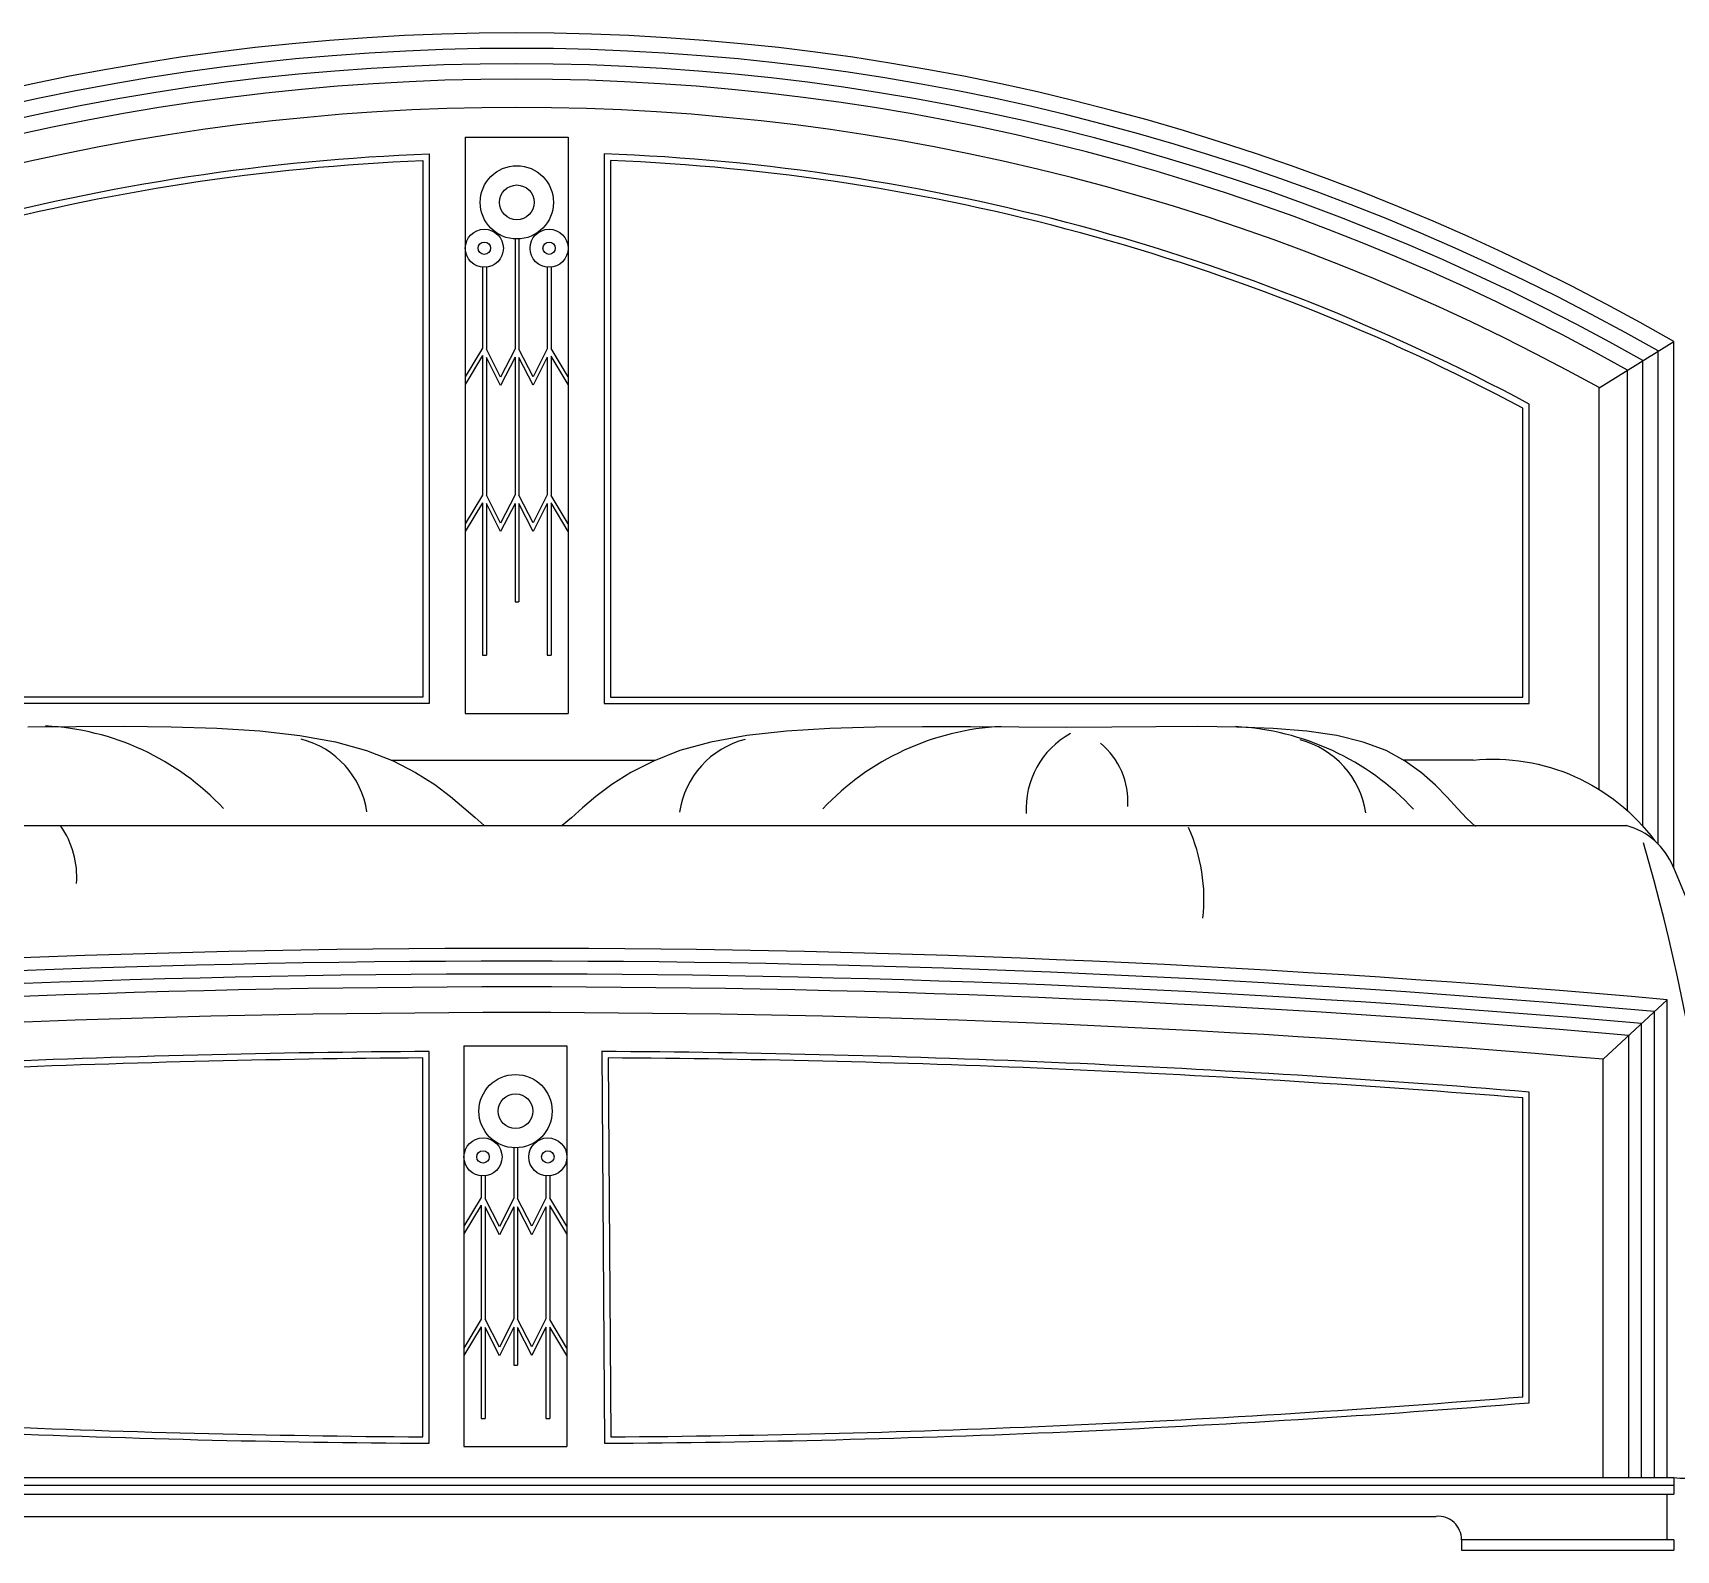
# Model space of a CAD drawing. Header units: inches. Extents: x 4.1 to 46.6, y 13.1 to 37.9.
# Drawn here: x 9.939 to 11.217, y 22.662 to 23.842 of the extents above; entities that cross this region are included whole.
import ezdxf

# ---------------------------------------------------------------- set-up
doc = ezdxf.new("R2010")
doc.units = ezdxf.units.IN
doc.header["$MEASUREMENT"] = 0
doc.layers.add('02', color=2, linetype='Continuous')
doc.layers.add('4', color=4, linetype='Continuous')

msp = doc.modelspace()

# ---------------------------------------------------------------- linework, layer by layer
at = {"layer": '02'}
for p, q in [((10.2753, 23.7608), (10.3553, 23.7608)), ((10.2753, 23.7608), (10.2753, 23.3124)), ((10.3553, 23.7608), (10.3553, 23.3124)), ((10.314, 23.6814), (10.314, 23.5962)), ((10.317, 23.6814), (10.317, 23.5959)), ((10.2887, 23.6595), (10.2887, 23.5966)), ((10.2917, 23.6595), (10.2917, 23.5959)), ((10.339, 23.6595), (10.339, 23.5962)), ((10.342, 23.6595), (10.342, 23.5964)), ((11.1573, 23.5657), (11.2153, 23.6018)), ((10.2887, 23.5908), (10.2887, 23.4822)), ((10.2917, 23.5893), (10.2917, 23.4823)), ((10.314, 23.5895), (10.314, 23.4826)), ((10.317, 23.5893), (10.317, 23.4823)), ((10.339, 23.5895), (10.339, 23.4826)), ((10.342, 23.5905), (10.342, 23.482)), ((10.2887, 23.4764), (10.2887, 23.3578)), ((10.2917, 23.4757), (10.2917, 23.3578)), ((10.314, 23.4759), (10.314, 23.3992)), ((10.317, 23.4757), (10.317, 23.3992)), ((10.339, 23.4759), (10.339, 23.3578)), ((10.342, 23.4762), (10.342, 23.3578)), ((10.314, 23.3992), (10.317, 23.3992)), ((10.2887, 23.3578), (10.2917, 23.3578)), ((10.339, 23.3578), (10.342, 23.3578)), ((10.2753, 23.3124), (10.3553, 23.3124)), ((11.1603, 23.0436), (11.2103, 23.0898)), ((10.2743, 23.0541), (10.2743, 22.7425)), ((10.2743, 23.0541), (10.3543, 23.0541)), ((10.3543, 23.0541), (10.3543, 22.7425)), ((10.313, 22.9747), (10.313, 22.9356)), ((10.316, 22.9747), (10.316, 22.9353)), ((10.2877, 22.9528), (10.2877, 22.936)), ((10.2907, 22.9528), (10.2907, 22.9353)), ((10.338, 22.9528), (10.338, 22.9356)), ((10.341, 22.9528), (10.341, 22.9358)), ((10.2877, 22.9302), (10.2877, 22.8414)), ((10.2907, 22.9287), (10.2907, 22.8415)), ((10.313, 22.9289), (10.313, 22.8417)), ((10.316, 22.9287), (10.316, 22.8415)), ((10.338, 22.9289), (10.338, 22.8417)), ((10.341, 22.9299), (10.341, 22.8412)), ((10.2877, 22.8355), (10.2877, 22.7642)), ((10.2907, 22.8349), (10.2907, 22.7642)), ((10.313, 22.8351), (10.313, 22.8056)), ((10.316, 22.8349), (10.316, 22.8056)), ((10.338, 22.8351), (10.338, 22.7642)), ((10.341, 22.8353), (10.341, 22.7642)), ((10.313, 22.8056), (10.316, 22.8056)), ((10.2877, 22.7642), (10.2907, 22.7642)), ((10.338, 22.7642), (10.341, 22.7642)), ((10.2743, 22.7425), (10.3543, 22.7425)), ((9.4153, 22.7183), (11.2153, 22.7183)), ((9.4153, 22.7123), (11.2153, 22.7123)), ((9.4153, 22.7052), (11.2153, 22.7052)), ((11.2153, 22.6698), (11.0502, 22.6698))]:
    msp.add_line(p, q, dxfattribs=at)
for points in [[(11.2033, 23.2108), (11.2033, 23.5944, 0.265055), (9.4273, 23.5944), (9.4273, 23.2108)], [(11.1913, 23.2249), (11.1913, 23.587, 0.263431), (9.4393, 23.587), (9.4393, 23.2249)], [(11.1793, 23.2369), (11.1793, 23.5796, 0.261794), (9.4513, 23.5796), (9.4513, 23.2369)], [(11.1573, 23.2535), (11.1573, 23.5659, 0.25876), (9.4733, 23.5659), (9.4733, 23.2535)], [(11.2003, 22.7183), (11.2003, 23.0806, 0.044333), (9.4303, 23.0806), (9.4303, 22.7183)], [(11.1903, 22.7183), (11.1903, 23.0713, 0.043972), (9.4403, 23.0713), (9.4403, 22.7183)], [(11.1803, 22.7183), (11.1803, 23.0621, 0.043611), (9.4503, 23.0621), (9.4503, 22.7183)], [(11.1603, 22.7183), (11.1603, 23.0436, 0.042888), (9.4703, 23.0436), (9.4703, 22.7183)], [(10.3814, 23.0501), (10.3835, 22.7449, 0.01877), (11.1029, 22.7764), (11.1029, 23.0181, 0.018811), (10.3814, 23.0496)]]:
    msp.add_lwpolyline(points, format="xyb", dxfattribs=at)
for points in [[(9.5277, 23.3203), (9.5277, 23.5531, -0.113911), (10.2473, 23.7477), (10.2473, 23.3203)], [(9.5327, 23.3253), (9.5327, 23.5499, -0.112956), (10.2423, 23.7425), (10.2423, 23.3253)], [(11.1029, 23.3203), (11.1029, 23.5531, 0.113911), (10.3833, 23.7477), (10.3833, 23.3203)], [(11.0979, 23.3253), (11.0979, 23.5499, 0.112956), (10.3883, 23.7425), (10.3883, 23.3253)], [(9.5277, 22.7764, 0.018774), (10.2473, 22.7449), (10.2473, 23.0496, 0.018774), (9.5277, 23.0181)], [(9.5327, 22.7811, 0.018584), (10.2423, 22.7499), (10.2423, 23.0446, 0.018584), (9.5327, 23.0135)], [(10.3865, 23.0446), (10.3885, 22.7499, 0.018581), (11.0979, 22.7811), (11.0979, 23.0135, 0.01862)]]:
    msp.add_lwpolyline(points, format="xyb", close=True, dxfattribs=at)
for points in [[(10.2887, 23.5966), (10.2753, 23.5743)], [(10.2887, 23.5908), (10.2753, 23.5684)], [(10.314, 23.5962), (10.3028, 23.5741), (10.2917, 23.5959)], [(10.314, 23.5895), (10.3028, 23.5675), (10.2917, 23.5893)], [(10.339, 23.5962), (10.328, 23.5743), (10.317, 23.5959)], [(10.339, 23.5895), (10.328, 23.5677), (10.317, 23.5893)], [(10.3553, 23.5743), (10.342, 23.5964)], [(10.3553, 23.5684), (10.342, 23.5905)], [(10.2887, 23.4822), (10.2753, 23.4599)], [(10.314, 23.4826), (10.3028, 23.4605), (10.2917, 23.4823)], [(10.339, 23.4826), (10.328, 23.4607), (10.317, 23.4823)], [(10.3553, 23.4599), (10.342, 23.482)], [(10.2887, 23.4764), (10.2753, 23.454)], [(10.314, 23.4759), (10.3028, 23.4539), (10.2917, 23.4757)], [(10.339, 23.4759), (10.328, 23.4541), (10.317, 23.4757)], [(10.3553, 23.454), (10.342, 23.4762)], [(9.935, 23.3022), (9.9724, 23.3024), (10.0098, 23.3025), (10.0465, 23.3021), (10.082, 23.301), (10.1155, 23.2989), (10.1465, 23.2954), (10.1743, 23.2905), (10.1985, 23.2837), (10.2192, 23.2756), (10.2367, 23.2667), (10.2515, 23.2573), (10.2639, 23.2479), (10.2743, 23.2392), (10.2829, 23.2315), (10.2901, 23.2253)], [(11.0611, 23.2246), (11.0543, 23.2308), (11.0471, 23.2385), (11.0391, 23.2474), (11.0299, 23.2568), (11.0191, 23.2663), (11.0064, 23.2754), (10.9915, 23.2836), (10.9738, 23.2903), (10.9532, 23.2954), (10.9298, 23.2988), (10.9038, 23.3009), (10.8754, 23.3019), (10.8448, 23.3023), (10.8124, 23.3021), (10.7782, 23.3018), (10.7426, 23.3017), (10.7058, 23.3018), (10.6684, 23.3021), (10.631, 23.3022), (10.5942, 23.3018), (10.5588, 23.3007), (10.5252, 23.2987), (10.4942, 23.2953), (10.4664, 23.2903), (10.4423, 23.2836), (10.4216, 23.2755), (10.404, 23.2666), (10.3892, 23.2572), (10.3768, 23.2479), (10.3664, 23.2391), (10.3578, 23.2314), (10.3506, 23.2253)], [(10.2877, 22.936), (10.2743, 22.9137)], [(10.313, 22.9356), (10.3018, 22.9135), (10.2907, 22.9353)], [(10.338, 22.9356), (10.327, 22.9137), (10.316, 22.9353)], [(10.3543, 22.9137), (10.341, 22.9358)], [(10.2877, 22.9302), (10.2743, 22.9078)], [(10.313, 22.9289), (10.3018, 22.9069), (10.2907, 22.9287)], [(10.338, 22.9289), (10.327, 22.9071), (10.316, 22.9287)], [(10.3543, 22.9078), (10.341, 22.9299)], [(10.2877, 22.8414), (10.2743, 22.819)], [(10.2877, 22.8355), (10.2743, 22.8132)], [(10.313, 22.8417), (10.3018, 22.8197), (10.2907, 22.8415)], [(10.313, 22.8351), (10.3018, 22.813), (10.2907, 22.8349)], [(10.338, 22.8417), (10.327, 22.8199), (10.316, 22.8415)], [(10.338, 22.8351), (10.327, 22.8133), (10.316, 22.8349)], [(10.3543, 22.819), (10.341, 22.8412)], [(10.3543, 22.8132), (10.341, 22.8353)]]:
    msp.add_lwpolyline(points, dxfattribs=at)
for centre, radius in [((10.3154, 23.71), 0.0285), ((10.3154, 23.71), 0.0135), ((10.2901, 23.6743), 0.0148), ((10.3405, 23.6743), 0.0148), ((10.2901, 23.6743), 0.00481), ((10.3405, 23.6743), 0.00481), ((10.3144, 23.0032), 0.0285), ((10.3144, 23.0032), 0.0135), ((10.2891, 22.9676), 0.0148), ((10.2891, 22.9676), 0.00481), ((10.3395, 22.9676), 0.0148), ((10.3395, 22.9676), 0.00481)]:
    msp.add_circle(centre, radius, dxfattribs=at)
for centre, radius, start, end in [((9.9385, 23.0989), 0.2041, 43.2099, 87.1514), ((10.1305, 23.2256), 0.0691, 8.5572, 75.5964), ((10.5102, 23.2254), 0.0691, 104.3465, 171.3857), ((10.7021, 23.0985), 0.2041, 92.7915, 136.733), ((10.7779, 23.2385), 0.0664, 118.6072, 183.396), ((10.8641, 23.0984), 0.2041, 43.1528, 87.0943), ((10.9074, 23.225), 0.0691, 8.5, 75.5393), ((10.7323, 23.244), 0.0585, 356.1323, 50.727), ((9.9052, 23.1856), 0.0679, 355.5645, 35.3219), ((10.7146, 23.1681), 0.1353, 353.7093, 24.2614), ((9.6723, 22.7696), 1.5825, 358.4387, 16.2285)]:
    msp.add_arc(centre, radius, start, end, dxfattribs=at)
at = {"layer": '4'}
for p, q in [((10.2177, 23.2762), (10.4231, 23.2762)), ((11.0592, 23.2762), (11.0049, 23.2762)), ((9.4518, 23.2253), (11.1788, 23.2253)), ((11.2153, 22.7183), (11.2153, 22.7052)), ((11.21, 22.7052), (11.21, 22.6698)), ((9.598, 22.688), (11.0306, 22.688)), ((11.0502, 22.6698), (11.0502, 22.6618)), ((11.2153, 22.6698), (11.2153, 22.6618)), ((11.0502, 22.6618), (11.2153, 22.6618))]:
    msp.add_line(p, q, dxfattribs=at)
for points in [[(11.2153, 23.1924), (11.2153, 23.6018, 0.266667), (9.4153, 23.6018), (9.4153, 23.1924)], [(11.0592, 23.2762, -0.265136), (11.2006, 23.2134)], [(11.3016, 22.7753, 0.321924), (11.3771, 22.804, 0.001085), (11.3771, 22.8041), (11.2153, 23.1924)], [(11.2103, 22.7183), (11.2103, 23.0898, 0.044693), (9.4203, 23.0898), (9.4203, 22.7183)], [(11.2153, 22.7183, 0.345398), (11.2757, 22.7525, -0.096011)]]:
    msp.add_lwpolyline(points, format="xyb", dxfattribs=at)
for centre, radius, start, end in [((11.1639, 23.1721), 0.0552, 22.0006, 74.7899), ((11.0322, 22.6701), 0.018, 359.183, 95.0593)]:
    msp.add_arc(centre, radius, start, end, dxfattribs=at)

doc.saveas('drawing.dxf')
